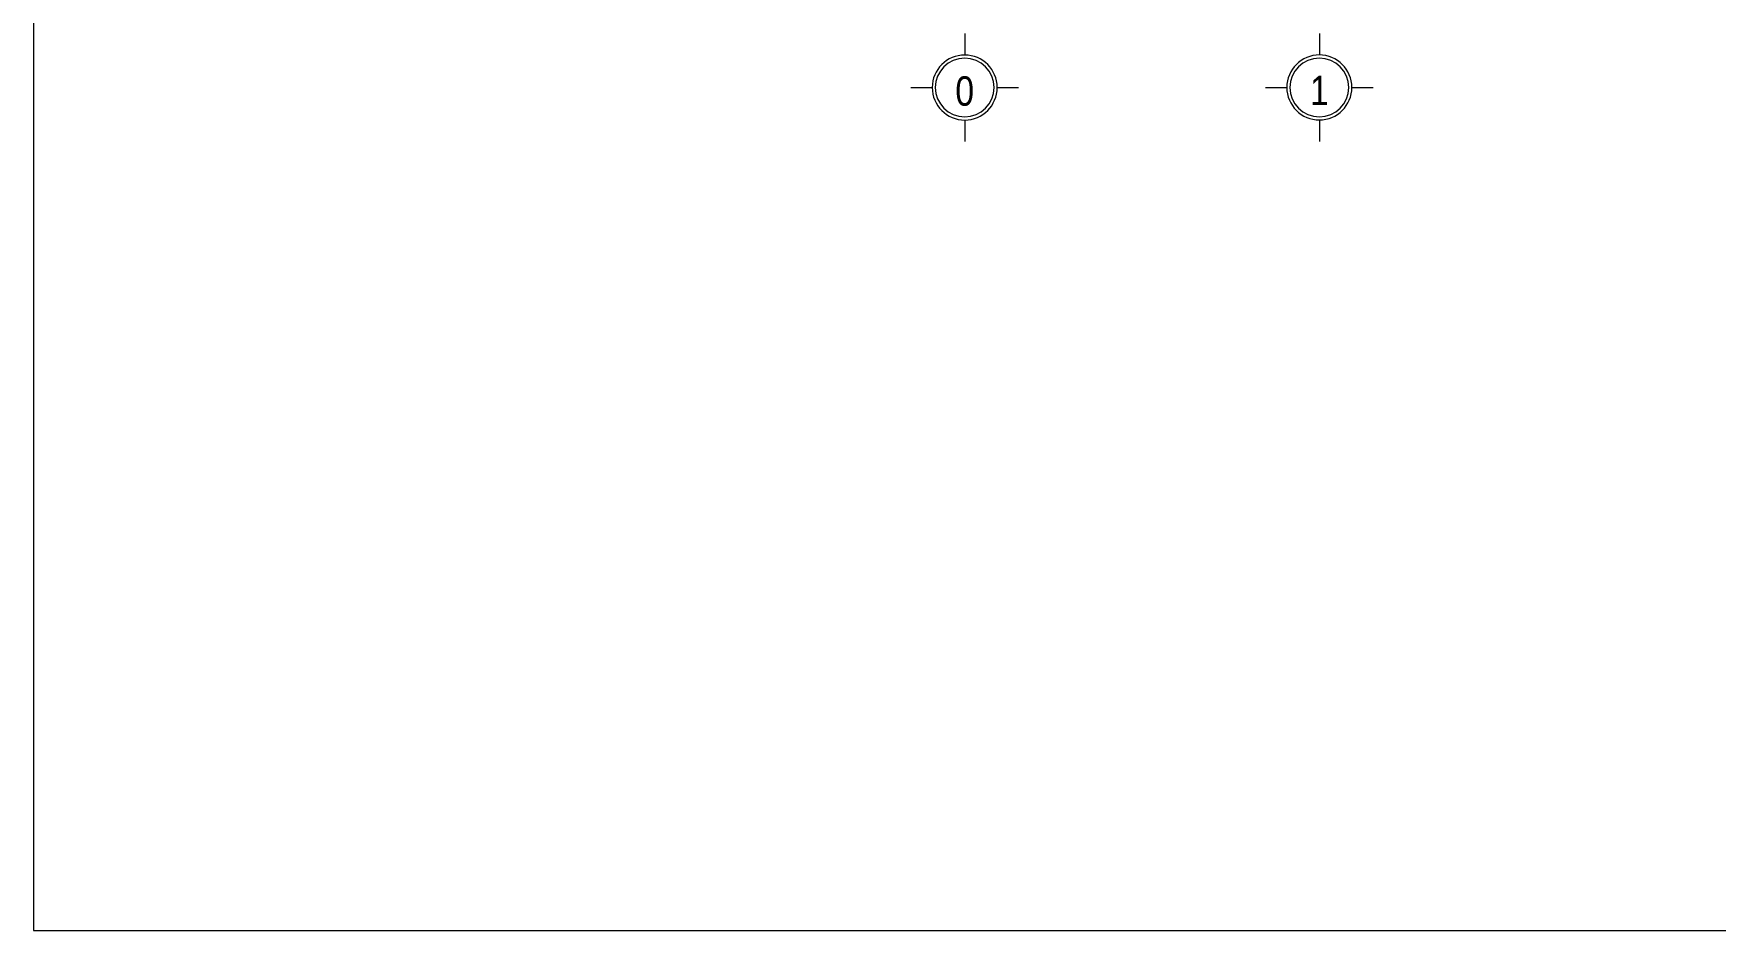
# Model space of a CAD drawing. Extents: x -165145 to 691808, y -202842 to 311040.
# Drawn here: x 539440 to 552006, y 32473 to 39178 of the extents above; entities that cross this region are included whole.
import ezdxf
from ezdxf.enums import TextEntityAlignment as Align

# ---------------------------------------------------------------- set-up
doc = ezdxf.new("R2010")
doc.units = 0
doc.header["$LTSCALE"] = 10
doc.header["$MEASUREMENT"] = 0
doc.linetypes.add('HIDDEN', pattern=[2.3807, 1.587, -0.7937])
for name, color, linetype, lineweight in [('DIM', 8, 'CONTINUOUS', 13), ('GE_KC_NETKHUAT', 9, 'HIDDEN', 20), ('KHUNG', 9, 'CONTINUOUS', 13), ('TEXT', 4, 'CONTINUOUS', 20)]:
    doc.layers.add(name, color=color, linetype=linetype, lineweight=lineweight)
doc.styles.add('VNARIALH', font='', dxfattribs={"width": 0.75})
doc.styles.add('VnArialNarrowH', font='')
doc.styles.get('VNARIALH').set_extended_font_data('.VnArialH')
doc.styles.get('VnArialNarrowH').set_extended_font_data('.VnArial NarrowH')

# ---------------------------------------------------------------- blocks, each defined once
blk = doc.blocks.new('tentruc')
at = {"layer": 'DIM'}
for p, q in [((0, 311), (0, 516)), ((-516, 0), (-311, 0)), ((-516, 0), (-311, 0)), ((311, 0), (516, 0)), ((311, 0), (516, 0)), ((0, -516), (0, -311))]:
    blk.add_line(p, q, dxfattribs=at)
at = {"layer": 'DIM', "ltscale": 0.5}
blk.add_circle((0, 0), 311, dxfattribs=at)
at = {"layer": 'DIM'}
blk.add_circle((0, 0), 281, dxfattribs=at)
at = {"layer": 'DIM', "color": 7, "linetype": 'ByBlock', "ltscale": 0.5, "style": 'VNARIALH', "width": 1.1}
blk.add_attdef('A', text='', height=281, dxfattribs=at).set_placement((0, -107), align=Align.CENTER)
blk = doc.blocks.new('A$C1ec07113')
at = {"layer": 'KHUNG', "color": 7}
blk.add_lwpolyline([(0, 0), (29700, 0), (29700, 21000), (0, 21000)], close=True, dxfattribs=at)
at = {"layer": 'TEXT'}
ref = blk.add_blockref('tentruc', (6957.5, 6302.3), dxfattribs=dict(at, xscale=-0.78125, yscale=0.78125, zscale=0.78125, rotation=180))
ref.add_attrib('A', '0', dxfattribs={"color": 7, "linetype": 'ByBlock', "ltscale": 0.5, "height": 219.7, "style": 'VnArialNarrowH'}).set_placement((6957.5, 6166.1), align=Align.CENTER)
ref = blk.add_blockref('tentruc', (9607.5, 6302.8), dxfattribs=dict(at, xscale=-0.78125, yscale=0.78125, zscale=0.78125, rotation=180))
ref.add_attrib('A', '1', dxfattribs={"color": 7, "linetype": 'ByBlock', "ltscale": 0.5, "height": 219.7, "style": 'VnArialNarrowH'}).set_placement((9607.5, 6170.3), align=Align.CENTER)

msp = doc.modelspace()

# ---------------------------------------------------------------- block references
at = {"layer": 'GE_KC_NETKHUAT'}
msp.add_blockref('A$C1ec07113', (539439.64737, 32472.52756), dxfattribs=at)

doc.saveas('drawing.dxf')
